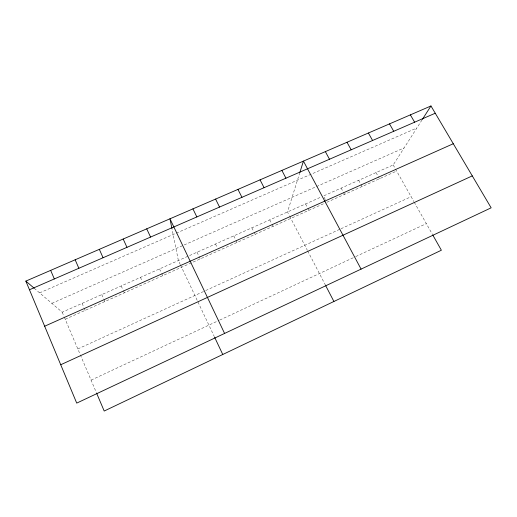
<?xml version="1.0" encoding="UTF-8"?>
<svg xmlns="http://www.w3.org/2000/svg" width="517" height="517" viewBox="0 0 517 517"><rect width="100%" height="100%" fill="white"/><g stroke="black" fill="none" stroke-linecap="round" stroke-linejoin="round"><path stroke-width="0.39" stroke-dasharray="2.58 1.94" d="M299.847 172.523L287.484 211.983L289.333 215.544M325.322 199.491L323.448 195.982L393.191 164.955L421.962 120.028M91.07 380.131L219.072 320.378M219.803 320.036L355.082 256.884M355.806 256.548L426.338 223.622M77.821 348.943L205.003 290.851M205.727 290.522L340.238 229.089M340.962 228.76L411.131 196.706M65.22 319.273L325.387 202.935M326.822 202.296L396.649 171.069M34.2 288.24L62.214 312.21L321.303 196.938M51.862 303.35L404.107 147.907M39.622 292.88L416.844 128.016M393.191 164.955L395.111 168.348M395.492 169.027L413.865 201.54M414.253 202.231L432.27 234.123M376.021 172.594L377.927 176.019M378.308 176.698L379.459 178.753M358.675 180.31L360.575 183.761M360.95 184.453L362.087 186.521M341.149 188.104L343.036 191.581M343.417 192.279L344.548 194.366M305.56 203.944L307.421 207.472M307.796 208.183L308.907 210.303M289.701 216.255L307.324 250.234M307.693 250.939L325.361 285.003M269.764 219.867L271.599 223.46M271.968 224.178L273.066 226.33M251.857 227.835L253.828 231.739M254.157 232.392L255.139 234.35M233.768 235.881L235.726 239.823M236.049 240.476L237.025 242.447M215.499 244.011L217.108 247.32M197.029 252.225L200.234 258.901M180.278 264.562L178.371 260.529L171.922 228.462M180.601 265.234L197.617 301.262M197.959 301.986L214.309 336.586M159.52 268.918L161.414 272.982M161.724 273.661L162.674 275.697M140.469 277.39L142.033 280.809M121.217 285.959L123.072 290.095M123.382 290.78L124.313 292.848M101.759 294.612L103.6 298.787M103.904 299.479L104.822 301.566M82.093 303.363L83.916 307.57M84.219 308.268L85.124 310.374M62.214 312.21L64.018 316.449M64.315 317.154L80.032 354.139M80.342 354.882L96.388 392.642"/><path stroke-width="0.78" d="M299.847 172.523L303.427 161.104L361.079 269.111M422.389 119.362L430.965 105.966L491.15 207.821L76.723 403.111L25.85 281.099L430.965 105.966M60.728 364.75L472.286 175.89M44.662 326.221L453.286 143.739M29.463 289.759L435.256 113.223M25.85 281.099L34.2 288.24M410.362 114.871L414.628 122.199M389.508 123.886L393.741 131.286M432.671 234.821L441.376 250.228L104.201 411.034L96.698 393.379M368.388 133.018L372.589 140.488M347.004 142.259L351.179 149.801M325.355 151.623L329.491 159.236M281.875 170.416L285.946 178.184M325.729 285.72L333.911 301.482M260.051 179.851L264.09 187.69M237.956 189.403L241.956 197.32M215.583 199.077L219.544 207.065M192.925 208.874L196.848 216.94M224.585 333.433L169.97 218.794L171.922 228.462M214.645 337.304L222.762 354.488M146.725 228.844L150.57 237.077M123.175 239.022L126.975 247.339M99.322 249.336L103.077 257.731M75.152 259.786L78.862 268.271M50.666 270.372L54.324 278.941"/></g></svg>
